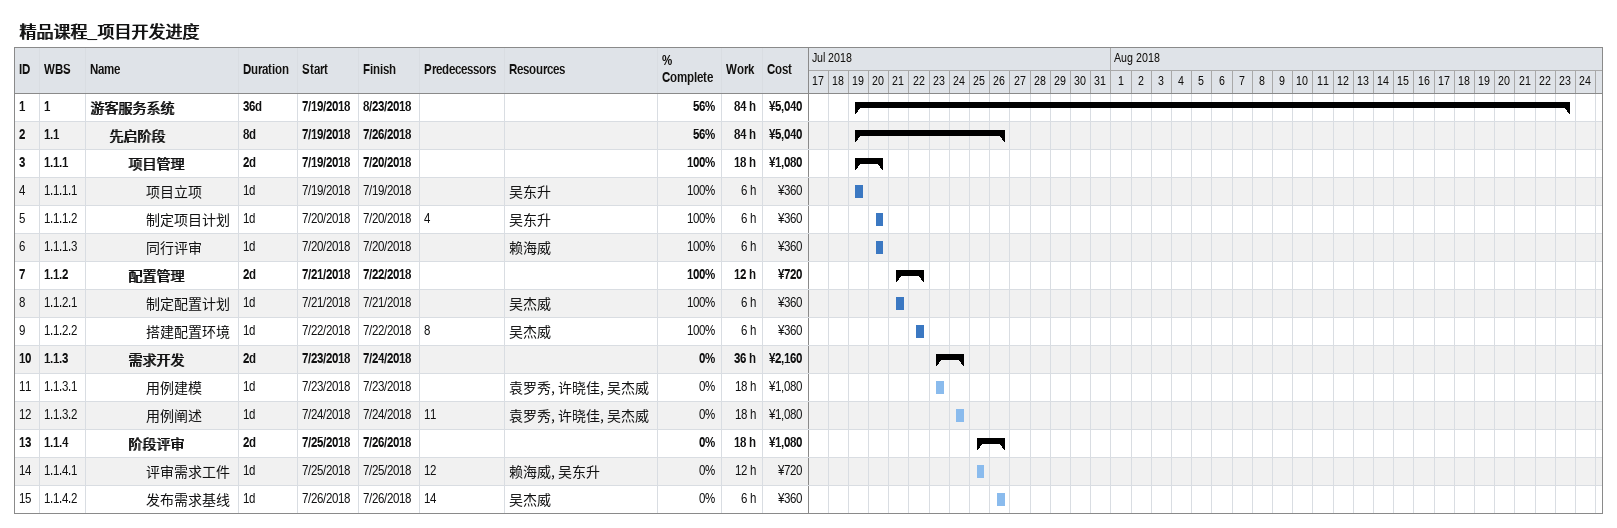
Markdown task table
精品课程_项目开发进度

| ID | WBS | Task | Duration | Start | Finish | Predecessors | Resources | % complete | Work (h) | Cost (¥) |
|---|---|---|---|---|---|---|---|---|---|---|
| 1 | 1 | **游客服务系统** | 36d | 2018-07-19 | 2018-08-23 |  |  | 56 | 84 | 5040 |
| 2 | 1.1 | **先启阶段** | 8d | 2018-07-19 | 2018-07-26 |  |  | 56 | 84 | 5040 |
| 3 | 1.1.1 | **项目管理** | 2d | 2018-07-19 | 2018-07-20 |  |  | 100 | 18 | 1080 |
| 4 | 1.1.1.1 | 项目立项 | 1d | 2018-07-19 | 2018-07-19 |  | 吴东升 | 100 | 6 | 360 |
| 5 | 1.1.1.2 | 制定项目计划 | 1d | 2018-07-20 | 2018-07-20 | 4 | 吴东升 | 100 | 6 | 360 |
| 6 | 1.1.1.3 | 同行评审 | 1d | 2018-07-20 | 2018-07-20 |  | 赖海威 | 100 | 6 | 360 |
| 7 | 1.1.2 | **配置管理** | 2d | 2018-07-21 | 2018-07-22 |  |  | 100 | 12 | 720 |
| 8 | 1.1.2.1 | 制定配置计划 | 1d | 2018-07-21 | 2018-07-21 |  | 吴杰威 | 100 | 6 | 360 |
| 9 | 1.1.2.2 | 搭建配置环境 | 1d | 2018-07-22 | 2018-07-22 | 8 | 吴杰威 | 100 | 6 | 360 |
| 10 | 1.1.3 | **需求开发** | 2d | 2018-07-23 | 2018-07-24 |  |  | 0 | 36 | 2160 |
| 11 | 1.1.3.1 | 用例建模 | 1d | 2018-07-23 | 2018-07-23 |  | 袁罗秀, 许晓佳, 吴杰威 | 0 | 18 | 1080 |
| 12 | 1.1.3.2 | 用例阐述 | 1d | 2018-07-24 | 2018-07-24 | 11 | 袁罗秀, 许晓佳, 吴杰威 | 0 | 18 | 1080 |
| 13 | 1.1.4 | **阶段评审** | 2d | 2018-07-25 | 2018-07-26 |  |  | 0 | 18 | 1080 |
| 14 | 1.1.4.1 | 评审需求工件 | 1d | 2018-07-25 | 2018-07-25 | 12 | 赖海威, 吴东升 | 0 | 12 | 720 |
| 15 | 1.1.4.2 | 发布需求基线 | 1d | 2018-07-26 | 2018-07-26 | 14 | 吴杰威 | 0 | 6 | 360 |
